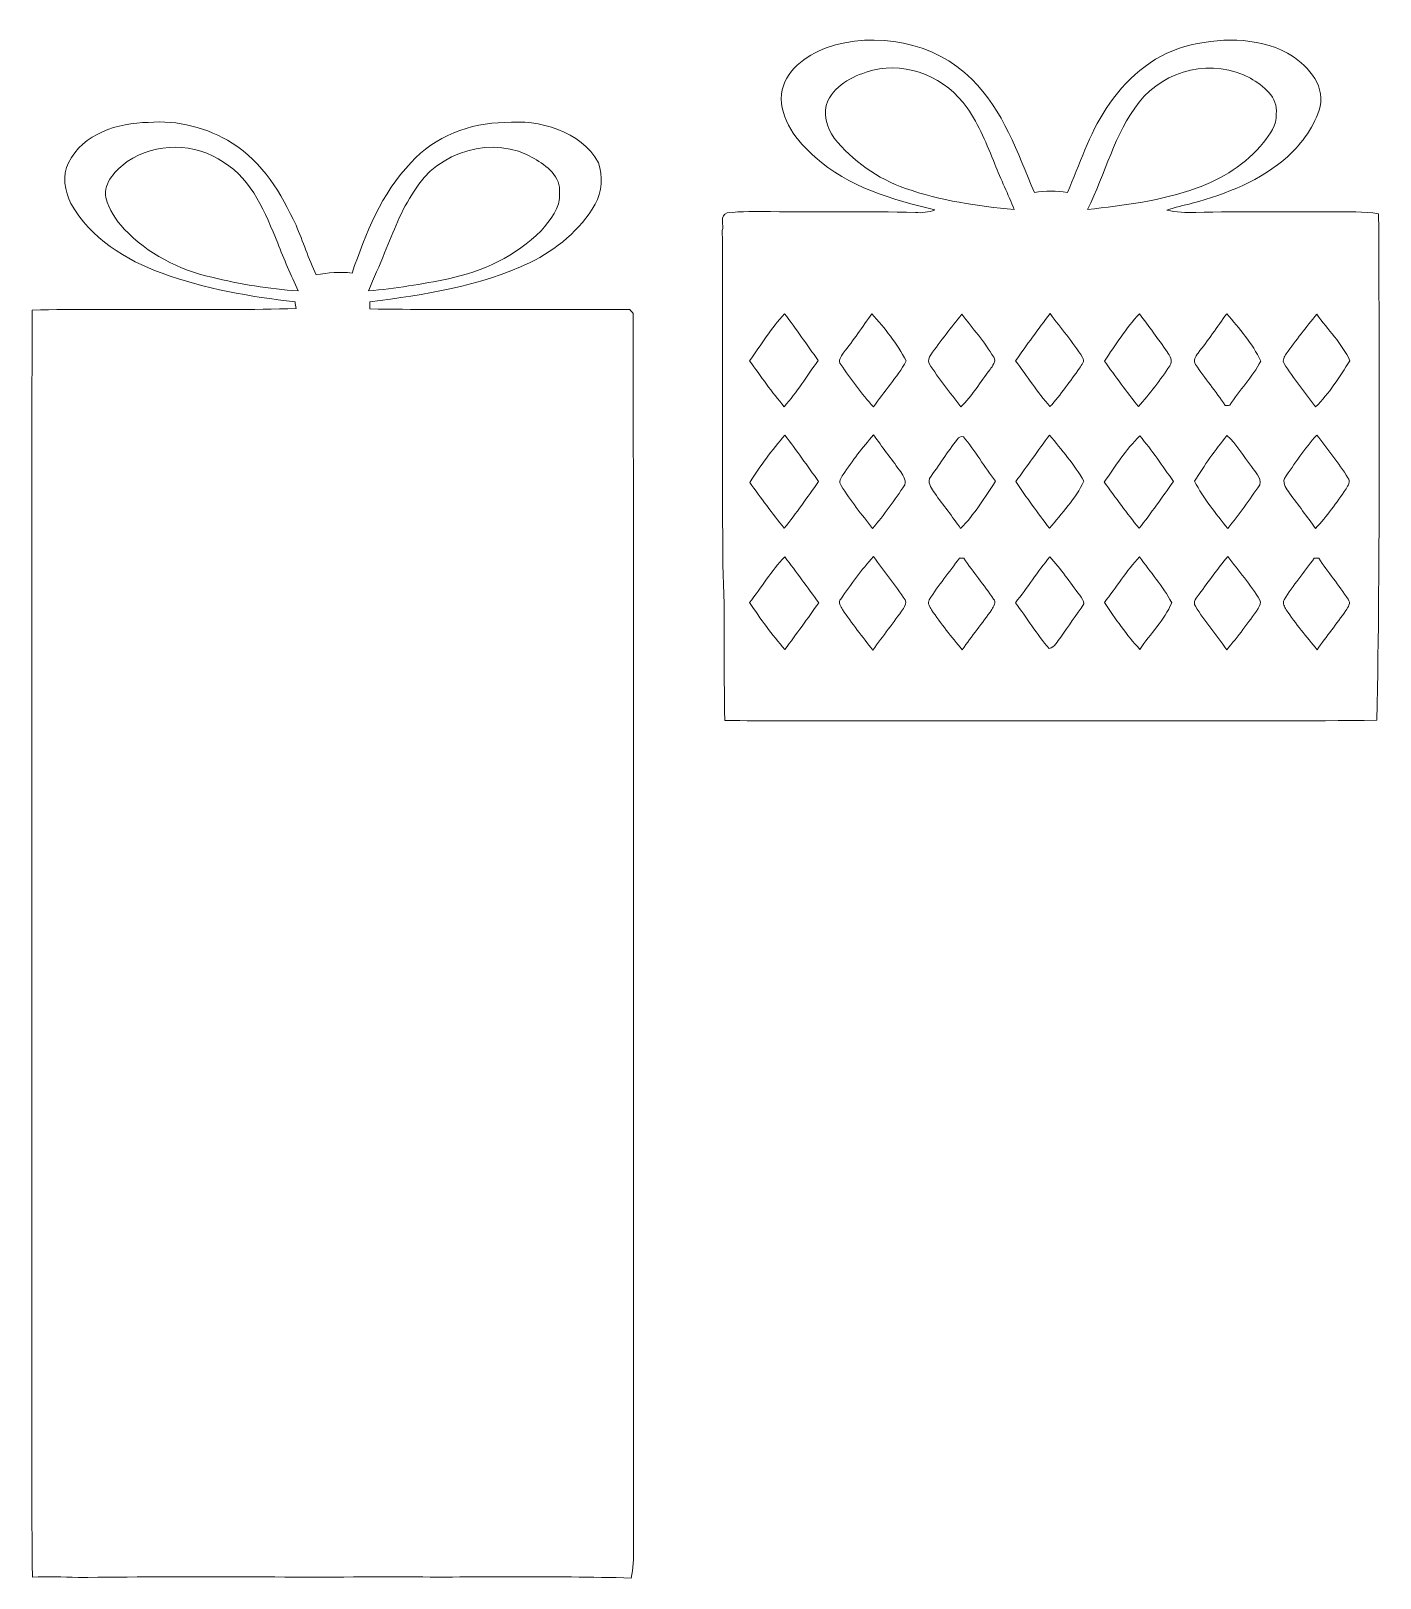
# Model space of a CAD drawing. Header units: centimetres. Extents: x -13.9 to 13.9, y -15.8 to 16.
import ezdxf

# ---------------------------------------------------------------- set-up
doc = ezdxf.new("R2010")
doc.units = ezdxf.units.CM
doc.header["$MEASUREMENT"] = 0
doc.layers.add('Layer 1', color=7, linetype='Continuous')

msp = doc.modelspace()

# ---------------------------------------------------------------- linework, layer by layer
at = {"layer": 'Layer 1', "color": 8, "lineweight": 9}
for points, knots in [([(2.48047, 15.6681), (3.49506, 16.01417), (4.71602, 15.79651), (5.47837, 15.01934), (5.47837, 15.01934), (6.12854, 14.38222), (6.42558, 13.50592), (6.76884, 12.68642), (6.76884, 12.68642), (6.99285, 12.72769), (7.22357, 12.72734), (7.44793, 12.68642), (7.44793, 12.68642), (7.70476, 13.26709), (7.88891, 13.88516), (8.24909, 14.41468), (8.24909, 14.41468), (8.62268, 15.00558), (9.1836, 15.50017), (9.86411, 15.6942), (9.86411, 15.6942), (10.55591, 15.87518), (11.32814, 15.90128), (11.97619, 15.55838), (11.97619, 15.55838), (12.35825, 15.33437), (12.74771, 14.94243), (12.64858, 14.45666), (12.64858, 14.45666), (12.53922, 14.05837), (12.28311, 13.71018), (11.9843, 13.43078), (11.9843, 13.43078), (11.42938, 12.9376), (10.72594, 12.65925), (10.01792, 12.46911), (10.01792, 12.46911), (9.84259, 12.42078), (9.66126, 12.39291), (9.49334, 12.32235), (9.49334, 12.32235), (9.68948, 12.2899), (9.88951, 12.26838), (10.08883, 12.27931), (10.08883, 12.27931), (11.02933, 12.30189), (11.97019, 12.28813), (12.91105, 12.29448), (12.91105, 12.29448), (13.22396, 12.28778), (13.54182, 12.30542), (13.85261, 12.25215), (13.85261, 12.25215), (13.87061, 8.77693), (13.8826, 5.30101), (13.81945, 1.8258), (13.81945, 1.8258), (10.98876, 1.79934), (8.15737, 1.82192), (5.32633, 1.81451), (5.32633, 1.81451), (3.68379, 1.8198), (2.04126, 1.80393), (0.39873, 1.82192), (0.39873, 1.82192), (0.3698, 2.88943), (0.41143, 3.95764), (0.35816, 5.02444), (0.35816, 5.02444), (0.34087, 7.31749), (0.36239, 9.61125), (0.34652, 11.90431), (0.34652, 11.90431), (0.38074, 12.00344), (0.2869, 12.22922), (0.44529, 12.26732), (0.44529, 12.26732), (0.74092, 12.3093), (1.04184, 12.29201), (1.33994, 12.29554), (1.33994, 12.29554), (2.33336, 12.28425), (3.32678, 12.30612), (4.31985, 12.27861), (4.31985, 12.27861), (4.45532, 12.26273), (4.59043, 12.28672), (4.71849, 12.32976), (4.71849, 12.32976), (3.84925, 12.5513), (2.93238, 12.79437), (2.2554, 13.41914), (2.2554, 13.41914), (1.88075, 13.74299), (1.52762, 14.19348), (1.56219, 14.7156), (1.56219, 14.7156), (1.62886, 15.19608), (2.06208, 15.49982), (2.48047, 15.6681), (2.48047, 15.6681), (2.48047, 15.6681), (2.48047, 15.6681), (2.48047, 15.6681)], [0, 0, 0, 0, 0.03703704, 0.03703704, 0.03703704, 0.03703704, 0.07407407, 0.07407407, 0.07407407, 0.07407407, 0.11111111, 0.11111111, 0.11111111, 0.11111111, 0.14814815, 0.14814815, 0.14814815, 0.14814815, 0.18518519, 0.18518519, 0.18518519, 0.18518519, 0.22222222, 0.22222222, 0.22222222, 0.22222222, 0.25925926, 0.25925926, 0.25925926, 0.25925926, 0.2962963, 0.2962963, 0.2962963, 0.2962963, 0.33333333, 0.33333333, 0.33333333, 0.33333333, 0.37037037, 0.37037037, 0.37037037, 0.37037037, 0.40740741, 0.40740741, 0.40740741, 0.40740741, 0.44444444, 0.44444444, 0.44444444, 0.44444444, 0.48148148, 0.48148148, 0.48148148, 0.48148148, 0.51851852, 0.51851852, 0.51851852, 0.51851852, 0.55555556, 0.55555556, 0.55555556, 0.55555556, 0.59259259, 0.59259259, 0.59259259, 0.59259259, 0.62962963, 0.62962963, 0.62962963, 0.62962963, 0.66666667, 0.66666667, 0.66666667, 0.66666667, 0.7037037, 0.7037037, 0.7037037, 0.7037037, 0.74074074, 0.74074074, 0.74074074, 0.74074074, 0.77777778, 0.77777778, 0.77777778, 0.77777778, 0.81481481, 0.81481481, 0.81481481, 0.81481481, 0.85185185, 0.85185185, 0.85185185, 0.85185185, 0.88888889, 0.88888889, 0.88888889, 0.88888889, 0.92592593, 0.92592593, 0.92592593, 0.92592593, 1, 1, 1, 1]), ([(3.4432, 15.20349), (3.07949, 15.11176), (2.69602, 14.92303), (2.51539, 14.5759), (2.51539, 14.5759), (2.40251, 14.32542), (2.4967, 14.02662), (2.64698, 13.81001), (2.64698, 13.81001), (3.02763, 13.33835), (3.54198, 12.97287), (4.11524, 12.77426), (4.11524, 12.77426), (4.83526, 12.52096), (5.59656, 12.40772), (6.35362, 12.33611), (6.35362, 12.33611), (6.23156, 12.65361), (6.07704, 12.9577), (5.95498, 13.2752), (5.95498, 13.2752), (5.79094, 13.67243), (5.63113, 14.07777), (5.38489, 14.43302), (5.38489, 14.43302), (4.96332, 15.03839), (4.17239, 15.39187), (3.4432, 15.20349), (3.4432, 15.20349), (3.4432, 15.20349), (3.4432, 15.20349), (3.4432, 15.20349)], [0, 0, 0, 0, 0.11111111, 0.11111111, 0.11111111, 0.11111111, 0.22222222, 0.22222222, 0.22222222, 0.22222222, 0.33333333, 0.33333333, 0.33333333, 0.33333333, 0.44444444, 0.44444444, 0.44444444, 0.44444444, 0.55555556, 0.55555556, 0.55555556, 0.55555556, 0.66666667, 0.66666667, 0.66666667, 0.66666667, 0.77777778, 0.77777778, 0.77777778, 0.77777778, 1, 1, 1, 1]), ([(8.92537, 14.54908), (8.41102, 13.89715), (8.22969, 13.07165), (7.86139, 12.3414), (7.86139, 12.3414), (8.61774, 12.41866), (9.37939, 12.52343), (10.10012, 12.77602), (10.10012, 12.77602), (10.63316, 12.96017), (11.12247, 13.28367), (11.48653, 13.71547), (11.48653, 13.71547), (11.61494, 13.88763), (11.75747, 14.07601), (11.74618, 14.3039), (11.74618, 14.3039), (11.79274, 14.65351), (11.47877, 14.88563), (11.21454, 15.0398), (11.21454, 15.0398), (10.46736, 15.46419), (9.44324, 15.22289), (8.92537, 14.54908), (8.92537, 14.54908), (8.92537, 14.54908), (8.92537, 14.54908), (8.92537, 14.54908)], [0, 0, 0, 0, 0.125, 0.125, 0.125, 0.125, 0.25, 0.25, 0.25, 0.25, 0.375, 0.375, 0.375, 0.375, 0.5, 0.5, 0.5, 0.5, 0.625, 0.625, 0.625, 0.625, 0.75, 0.75, 0.75, 0.75, 1, 1, 1, 1]), ([(-13.10949, 13.30201), (-12.8128, 13.8975), (-12.08996, 14.12928), (-11.46695, 14.12963), (-11.46695, 14.12963), (-10.863, 14.18502), (-10.25058, 14.02345), (-9.73869, 13.70524), (-9.73869, 13.70524), (-9.11534, 13.31613), (-8.72799, 12.66701), (-8.42707, 12.01614), (-8.42707, 12.01614), (-8.28313, 11.67712), (-8.16672, 11.32646), (-8.01255, 10.99132), (-8.01255, 10.99132), (-7.76984, 11.04142), (-7.52078, 11.06152), (-7.27384, 11.03083), (-7.27384, 11.03083), (-6.98844, 11.84328), (-6.67094, 12.67689), (-6.05887, 13.3059), (-6.05887, 13.3059), (-5.57204, 13.84282), (-4.84778, 14.12505), (-4.12918, 14.12928), (-4.12918, 14.12928), (-3.41621, 14.1949), (-2.57343, 13.96206), (-2.2016, 13.30201), (-2.2016, 13.30201), (-2.11234, 13.02544), (-2.12399, 12.70159), (-2.27251, 12.44618), (-2.27251, 12.44618), (-2.57554, 11.91525), (-3.06767, 11.51414), (-3.6113, 11.24708), (-3.6113, 11.24708), (-4.64282, 10.7599), (-5.78194, 10.57857), (-6.90483, 10.44205), (-6.90483, 10.44205), (-6.90518, 10.3923), (-6.90518, 10.34292), (-6.90554, 10.29317), (-6.90554, 10.29317), (-5.12366, 10.26354), (-3.34142, 10.29317), (-1.55919, 10.27765), (-1.55919, 10.27765), (-1.53555, 10.2526), (-1.51156, 10.2272), (-1.48722, 10.20216), (-1.48722, 10.20216), (-1.47946, 1.72667), (-1.48475, -6.74917), (-1.48017, -15.22502), (-1.48017, -15.22502), (-1.4844, -15.4254), (-1.47981, -15.63071), (-1.52956, -15.82756), (-1.52956, -15.82756), (-3.16362, -15.77782), (-4.79839, -15.81909), (-6.43281, -15.80146), (-6.43281, -15.80146), (-8.59287, -15.81733), (-10.75328, -15.7877), (-12.91334, -15.81557), (-12.91334, -15.81557), (-13.2259, -15.80639), (-13.53917, -15.79228), (-13.85173, -15.80992), (-13.85173, -15.80992), (-13.88207, -12.92208), (-13.85632, -10.03388), (-13.86478, -7.14604), (-13.86478, -7.14604), (-13.85949, -1.34073), (-13.87501, 4.46458), (-13.85702, 10.26989), (-13.85702, 10.26989), (-12.04727, 10.30834), (-10.23611, 10.24872), (-8.42671, 10.29988), (-8.42671, 10.29988), (-8.43342, 10.34609), (-8.44012, 10.3923), (-8.44718, 10.43816), (-8.44718, 10.43816), (-9.37251, 10.54611), (-10.30243, 10.70416), (-11.17979, 11.0273), (-11.17979, 11.0273), (-11.93262, 11.2933), (-12.65723, 11.75226), (-13.05974, 12.46135), (-13.05974, 12.46135), (-13.18498, 12.71852), (-13.24601, 13.03884), (-13.10949, 13.30201), (-13.10949, 13.30201), (-13.10949, 13.30201), (-13.10949, 13.30201), (-13.10949, 13.30201)], [0, 0, 0, 0, 0.03571429, 0.03571429, 0.03571429, 0.03571429, 0.07142857, 0.07142857, 0.07142857, 0.07142857, 0.10714286, 0.10714286, 0.10714286, 0.10714286, 0.14285714, 0.14285714, 0.14285714, 0.14285714, 0.17857143, 0.17857143, 0.17857143, 0.17857143, 0.21428571, 0.21428571, 0.21428571, 0.21428571, 0.25, 0.25, 0.25, 0.25, 0.28571429, 0.28571429, 0.28571429, 0.28571429, 0.32142857, 0.32142857, 0.32142857, 0.32142857, 0.35714286, 0.35714286, 0.35714286, 0.35714286, 0.39285714, 0.39285714, 0.39285714, 0.39285714, 0.42857143, 0.42857143, 0.42857143, 0.42857143, 0.46428571, 0.46428571, 0.46428571, 0.46428571, 0.5, 0.5, 0.5, 0.5, 0.53571429, 0.53571429, 0.53571429, 0.53571429, 0.57142857, 0.57142857, 0.57142857, 0.57142857, 0.60714286, 0.60714286, 0.60714286, 0.60714286, 0.64285714, 0.64285714, 0.64285714, 0.64285714, 0.67857143, 0.67857143, 0.67857143, 0.67857143, 0.71428571, 0.71428571, 0.71428571, 0.71428571, 0.75, 0.75, 0.75, 0.75, 0.78571429, 0.78571429, 0.78571429, 0.78571429, 0.82142857, 0.82142857, 0.82142857, 0.82142857, 0.85714286, 0.85714286, 0.85714286, 0.85714286, 0.89285714, 0.89285714, 0.89285714, 0.89285714, 0.92857143, 0.92857143, 0.92857143, 0.92857143, 1, 1, 1, 1]), ([(-11.89946, 13.3253), (-12.13123, 13.15455), (-12.39299, 12.90126), (-12.33831, 12.58341), (-12.33831, 12.58341), (-12.27764, 12.33717), (-12.13229, 12.12162), (-11.9619, 11.93747), (-11.9619, 11.93747), (-11.48353, 11.42735), (-10.8383, 11.09998), (-10.16203, 10.94475), (-10.16203, 10.94475), (-9.57783, 10.80364), (-8.98304, 10.69957), (-8.38226, 10.66535), (-8.38226, 10.66535), (-8.52514, 10.99167), (-8.67966, 11.31305), (-8.80066, 11.64819), (-8.80066, 11.64819), (-9.05995, 12.2652), (-9.31854, 12.9443), (-9.91685, 13.31048), (-9.91685, 13.31048), (-10.49223, 13.71653), (-11.31914, 13.72746), (-11.89946, 13.3253), (-11.89946, 13.3253), (-11.89946, 13.3253), (-11.89946, 13.3253), (-11.89946, 13.3253)], [0, 0, 0, 0, 0.11111111, 0.11111111, 0.11111111, 0.11111111, 0.22222222, 0.22222222, 0.22222222, 0.22222222, 0.33333333, 0.33333333, 0.33333333, 0.33333333, 0.44444444, 0.44444444, 0.44444444, 0.44444444, 0.55555556, 0.55555556, 0.55555556, 0.55555556, 0.66666667, 0.66666667, 0.66666667, 0.66666667, 0.77777778, 0.77777778, 0.77777778, 0.77777778, 1, 1, 1, 1]), ([(-5.99502, 12.71358), (-6.26489, 12.328), (-6.4187, 11.87926), (-6.60321, 11.45064), (-6.60321, 11.45064), (-6.70198, 11.18358), (-6.83674, 10.9317), (-6.93482, 10.66465), (-6.93482, 10.66465), (-6.38237, 10.71263), (-5.83309, 10.80082), (-5.29017, 10.91371), (-5.29017, 10.91371), (-4.58249, 11.06329), (-3.89705, 11.3829), (-3.38446, 11.90113), (-3.38446, 11.90113), (-3.20208, 12.12409), (-2.97771, 12.36927), (-3.00381, 12.68042), (-3.00381, 12.68042), (-2.96818, 13.01415), (-3.27404, 13.24063), (-3.52628, 13.38845), (-3.52628, 13.38845), (-4.34754, 13.8908), (-5.52618, 13.53802), (-5.99502, 12.71358)], [0, 0, 0, 0, 0.125, 0.125, 0.125, 0.125, 0.25, 0.25, 0.25, 0.25, 0.375, 0.375, 0.375, 0.375, 0.5, 0.5, 0.5, 0.5, 0.625, 0.625, 0.625, 0.625, 0.75, 0.75, 0.75, 0.75, 1, 1, 1, 1]), ([(1.62745, 10.19298), (1.35087, 9.89912), (1.14062, 9.55022), (0.90814, 9.22214), (0.90814, 9.22214), (1.14238, 8.90535), (1.36357, 8.57797), (1.62251, 8.28022), (1.62251, 8.28022), (1.88004, 8.57797), (2.08853, 8.91381), (2.3196, 9.23131), (2.3196, 9.23131), (2.08818, 9.55128), (1.86875, 9.88007), (1.62745, 10.19298), (1.62745, 10.19298), (1.62745, 10.19298), (1.62745, 10.19298), (1.62745, 10.19298)], [0, 0, 0, 0, 0.16666667, 0.16666667, 0.16666667, 0.16666667, 0.33333333, 0.33333333, 0.33333333, 0.33333333, 0.5, 0.5, 0.5, 0.5, 0.66666667, 0.66666667, 0.66666667, 0.66666667, 1, 1, 1, 1]), ([(2.83536, 9.38477), (2.79021, 9.31845), (2.71895, 9.22673), (2.78351, 9.14911), (2.78351, 9.14911), (2.99694, 8.85031), (3.20825, 8.54586), (3.45766, 8.27528), (3.45766, 8.27528), (3.67251, 8.59631), (3.94379, 8.88206), (4.12935, 9.22143), (4.12935, 9.22143), (3.94802, 9.58091), (3.68662, 9.89206), (3.42486, 10.1951), (3.42486, 10.1951), (3.23012, 9.92346), (3.0435, 9.64618), (2.83536, 9.38477), (2.83536, 9.38477), (2.83536, 9.38477), (2.83536, 9.38477), (2.83536, 9.38477)], [0, 0, 0, 0, 0.14285714, 0.14285714, 0.14285714, 0.14285714, 0.28571429, 0.28571429, 0.28571429, 0.28571429, 0.42857143, 0.42857143, 0.42857143, 0.42857143, 0.57142857, 0.57142857, 0.57142857, 0.57142857, 0.71428571, 0.71428571, 0.71428571, 0.71428571, 1, 1, 1, 1]), ([(6.3829, 9.22355), (6.61749, 8.90852), (6.83304, 8.57938), (7.08986, 8.28128), (7.08986, 8.28128), (7.31352, 8.52964), (7.50191, 8.80657), (7.70017, 9.07468), (7.70017, 9.07468), (7.73862, 9.14065), (7.81906, 9.21826), (7.76014, 9.29587), (7.76014, 9.29587), (7.56117, 9.61196), (7.31423, 9.8963), (7.09233, 10.19616), (7.09233, 10.19616), (6.84715, 9.87831), (6.61256, 9.55269), (6.3829, 9.22355), (6.3829, 9.22355), (6.3829, 9.22355), (6.3829, 9.22355), (6.3829, 9.22355)], [0, 0, 0, 0, 0.14285714, 0.14285714, 0.14285714, 0.14285714, 0.28571429, 0.28571429, 0.28571429, 0.28571429, 0.42857143, 0.42857143, 0.42857143, 0.42857143, 0.57142857, 0.57142857, 0.57142857, 0.57142857, 0.71428571, 0.71428571, 0.71428571, 0.71428571, 1, 1, 1, 1]), ([(8.9296, 10.19263), (8.65267, 9.89806), (8.44241, 9.54881), (8.20923, 9.22073), (8.20923, 9.22073), (8.43642, 8.90288), (8.66925, 8.58855), (8.9109, 8.28128), (8.9109, 8.28128), (9.13809, 8.55151), (9.36457, 8.82562), (9.55402, 9.12442), (9.55402, 9.12442), (9.62563, 9.21861), (9.56142, 9.32938), (9.50251, 9.41052), (9.50251, 9.41052), (9.31307, 9.67228), (9.12716, 9.93687), (8.9296, 10.19263), (8.9296, 10.19263), (8.9296, 10.19263), (8.9296, 10.19263), (8.9296, 10.19263)], [0, 0, 0, 0, 0.14285714, 0.14285714, 0.14285714, 0.14285714, 0.28571429, 0.28571429, 0.28571429, 0.28571429, 0.42857143, 0.42857143, 0.42857143, 0.42857143, 0.57142857, 0.57142857, 0.57142857, 0.57142857, 0.71428571, 0.71428571, 0.71428571, 0.71428571, 1, 1, 1, 1]), ([(10.13786, 9.38477), (10.09165, 9.31739), (10.02286, 9.22814), (10.08742, 9.14911), (10.08742, 9.14911), (10.27615, 8.85984), (10.50687, 8.59878), (10.69349, 8.30703), (10.69349, 8.30703), (10.71712, 8.30739), (10.7644, 8.30845), (10.78803, 8.3088), (10.78803, 8.3088), (10.99194, 8.61995), (11.25405, 8.89406), (11.43185, 9.22108), (11.43185, 9.22108), (11.25052, 9.58056), (10.98912, 9.89206), (10.72736, 10.1951), (10.72736, 10.1951), (10.53262, 9.92346), (10.346, 9.64618), (10.13786, 9.38477), (10.13786, 9.38477), (10.13786, 9.38477), (10.13786, 9.38477), (10.13786, 9.38477)], [0, 0, 0, 0, 0.125, 0.125, 0.125, 0.125, 0.25, 0.25, 0.25, 0.25, 0.375, 0.375, 0.375, 0.375, 0.5, 0.5, 0.5, 0.5, 0.625, 0.625, 0.625, 0.625, 0.75, 0.75, 0.75, 0.75, 1, 1, 1, 1]), ([(4.63594, 9.34879), (4.60384, 9.29658), (4.56574, 9.22849), (4.60419, 9.16922), (4.60419, 9.16922), (4.79646, 8.8549), (5.0367, 8.57409), (5.25224, 8.27564), (5.25224, 8.27564), (5.49213, 8.5), (5.65512, 8.78999), (5.85655, 9.04646), (5.85655, 9.04646), (5.90277, 9.12054), (5.99378, 9.20838), (5.93099, 9.29905), (5.93099, 9.29905), (5.74155, 9.61337), (5.49884, 9.89277), (5.27694, 10.18452), (5.27694, 10.18452), (5.0561, 9.91147), (4.83914, 9.63524), (4.63594, 9.34879), (4.63594, 9.34879), (4.63594, 9.34879), (4.63594, 9.34879), (4.63594, 9.34879)], [0, 0, 0, 0, 0.125, 0.125, 0.125, 0.125, 0.25, 0.25, 0.25, 0.25, 0.375, 0.375, 0.375, 0.375, 0.5, 0.5, 0.5, 0.5, 0.625, 0.625, 0.625, 0.625, 0.75, 0.75, 0.75, 0.75, 1, 1, 1, 1]), ([(11.9522, 9.3696), (11.91445, 9.31245), (11.86542, 9.23731), (11.90599, 9.16887), (11.90599, 9.16887), (12.10284, 8.85807), (12.33884, 8.57373), (12.55439, 8.27564), (12.55439, 8.27564), (12.83591, 8.55257), (13.04934, 8.89406), (13.26101, 9.22355), (13.26101, 9.22355), (13.10331, 9.58374), (12.80275, 9.8649), (12.57944, 10.18452), (12.57944, 10.18452), (12.36354, 9.91817), (12.15258, 9.64759), (11.9522, 9.3696), (11.9522, 9.3696), (11.9522, 9.3696), (11.9522, 9.3696), (11.9522, 9.3696)], [0, 0, 0, 0, 0.14285714, 0.14285714, 0.14285714, 0.14285714, 0.28571429, 0.28571429, 0.28571429, 0.28571429, 0.42857143, 0.42857143, 0.42857143, 0.42857143, 0.57142857, 0.57142857, 0.57142857, 0.57142857, 0.71428571, 0.71428571, 0.71428571, 0.71428571, 1, 1, 1, 1]), ([(0.9099, 6.722), (1.14027, 6.40168), (1.37345, 6.08348), (1.62251, 5.77726), (1.62251, 5.77726), (1.86911, 6.08947), (2.097, 6.41615), (2.32595, 6.74141), (2.32595, 6.74141), (2.09735, 7.06067), (1.87475, 7.38452), (1.63345, 7.69461), (1.63345, 7.69461), (1.36746, 7.38981), (1.12616, 7.06385), (0.9099, 6.722), (0.9099, 6.722), (0.9099, 6.722), (0.9099, 6.722), (0.9099, 6.722)], [0, 0, 0, 0, 0.16666667, 0.16666667, 0.16666667, 0.16666667, 0.33333333, 0.33333333, 0.33333333, 0.33333333, 0.5, 0.5, 0.5, 0.5, 0.66666667, 0.66666667, 0.66666667, 0.66666667, 1, 1, 1, 1]), ([(2.83148, 6.88252), (2.78809, 6.8169), (2.73412, 6.73012), (2.79268, 6.65603), (2.79268, 6.65603), (2.98565, 6.347), (3.21601, 6.06337), (3.43614, 5.77374), (3.43614, 5.77374), (3.68168, 6.05384), (3.89017, 6.36429), (4.10219, 6.66944), (4.10219, 6.66944), (4.13359, 6.78974), (4.05633, 6.88358), (3.99494, 6.97318), (3.99494, 6.97318), (3.81538, 7.21413), (3.6337, 7.45331), (3.45978, 7.69814), (3.45978, 7.69814), (3.22659, 7.44555), (3.02657, 7.16474), (2.83148, 6.88252), (2.83148, 6.88252), (2.83148, 6.88252), (2.83148, 6.88252), (2.83148, 6.88252)], [0, 0, 0, 0, 0.125, 0.125, 0.125, 0.125, 0.25, 0.25, 0.25, 0.25, 0.375, 0.375, 0.375, 0.375, 0.5, 0.5, 0.5, 0.5, 0.625, 0.625, 0.625, 0.625, 0.75, 0.75, 0.75, 0.75, 1, 1, 1, 1]), ([(5.17922, 7.60783), (4.97919, 7.34677), (4.79857, 7.07161), (4.61125, 6.80138), (4.61125, 6.80138), (4.57773, 6.68179), (4.65676, 6.5876), (4.71743, 6.49834), (4.71743, 6.49834), (4.89629, 6.2581), (5.07797, 6.01962), (5.25048, 5.77444), (5.25048, 5.77444), (5.53658, 6.05984), (5.74261, 6.41262), (5.96768, 6.74493), (5.96768, 6.74493), (5.74119, 7.04444), (5.54858, 7.369), (5.30939, 7.65863), (5.30939, 7.65863), (5.25648, 7.67627), (5.2085, 7.65193), (5.17922, 7.60783), (5.17922, 7.60783), (5.17922, 7.60783), (5.17922, 7.60783), (5.17922, 7.60783)], [0, 0, 0, 0, 0.125, 0.125, 0.125, 0.125, 0.25, 0.25, 0.25, 0.25, 0.375, 0.375, 0.375, 0.375, 0.5, 0.5, 0.5, 0.5, 0.625, 0.625, 0.625, 0.625, 0.75, 0.75, 0.75, 0.75, 1, 1, 1, 1]), ([(7.07752, 7.69461), (6.84468, 7.37852), (6.61961, 7.05679), (6.38572, 6.74105), (6.38572, 6.74105), (6.60444, 6.41156), (6.84116, 6.09406), (7.07822, 5.77726), (7.07822, 5.77726), (7.32693, 6.08771), (7.62115, 6.38933), (7.78766, 6.74881), (7.78766, 6.74881), (7.58975, 7.0903), (7.33152, 7.39369), (7.07752, 7.69461), (7.07752, 7.69461), (7.07752, 7.69461), (7.07752, 7.69461), (7.07752, 7.69461)], [0, 0, 0, 0, 0.16666667, 0.16666667, 0.16666667, 0.16666667, 0.33333333, 0.33333333, 0.33333333, 0.33333333, 0.5, 0.5, 0.5, 0.5, 0.66666667, 0.66666667, 0.66666667, 0.66666667, 1, 1, 1, 1]), ([(8.2057, 6.72835), (8.43959, 6.40733), (8.67384, 6.08595), (8.92501, 5.77726), (8.92501, 5.77726), (9.17196, 6.08983), (9.40021, 6.41685), (9.62951, 6.74246), (9.62951, 6.74246), (9.40761, 7.06102), (9.18783, 7.3817), (8.93912, 7.6798), (8.93912, 7.6798), (8.65267, 7.39757), (8.43254, 7.0582), (8.2057, 6.72835), (8.2057, 6.72835), (8.2057, 6.72835), (8.2057, 6.72835), (8.2057, 6.72835)], [0, 0, 0, 0, 0.16666667, 0.16666667, 0.16666667, 0.16666667, 0.33333333, 0.33333333, 0.33333333, 0.33333333, 0.5, 0.5, 0.5, 0.5, 0.66666667, 0.66666667, 0.66666667, 0.66666667, 1, 1, 1, 1]), ([(10.06519, 6.74564), (10.25322, 6.39568), (10.50087, 6.0803), (10.74993, 5.77162), (10.74993, 5.77162), (10.97959, 6.06231), (11.19514, 6.36393), (11.40504, 6.66909), (11.40504, 6.66909), (11.44385, 6.82713), (11.30944, 6.93438), (11.23641, 7.0515), (11.23641, 7.0515), (11.06285, 7.25717), (10.94008, 7.51152), (10.73159, 7.68509), (10.73159, 7.68509), (10.48535, 7.39052), (10.26769, 7.07161), (10.06519, 6.74564), (10.06519, 6.74564), (10.06519, 6.74564), (10.06519, 6.74564), (10.06519, 6.74564)], [0, 0, 0, 0, 0.14285714, 0.14285714, 0.14285714, 0.14285714, 0.28571429, 0.28571429, 0.28571429, 0.28571429, 0.42857143, 0.42857143, 0.42857143, 0.42857143, 0.57142857, 0.57142857, 0.57142857, 0.57142857, 0.71428571, 0.71428571, 0.71428571, 0.71428571, 1, 1, 1, 1]), ([(11.91269, 6.80208), (11.88023, 6.68214), (11.9589, 6.58795), (12.01993, 6.49834), (12.01993, 6.49834), (12.19914, 6.2574), (12.38118, 6.01821), (12.5551, 5.77338), (12.5551, 5.77338), (12.78793, 6.02597), (12.98796, 6.30678), (13.18339, 6.58901), (13.18339, 6.58901), (13.22643, 6.65462), (13.28041, 6.74141), (13.2222, 6.81549), (13.2222, 6.81549), (13.02923, 7.12452), (12.79851, 7.40816), (12.57873, 7.69779), (12.57873, 7.69779), (12.33285, 7.41803), (12.12436, 7.10759), (11.91269, 6.80208), (11.91269, 6.80208), (11.91269, 6.80208), (11.91269, 6.80208), (11.91269, 6.80208)], [0, 0, 0, 0, 0.125, 0.125, 0.125, 0.125, 0.25, 0.25, 0.25, 0.25, 0.375, 0.375, 0.375, 0.375, 0.5, 0.5, 0.5, 0.5, 0.625, 0.625, 0.625, 0.625, 0.75, 0.75, 0.75, 0.75, 1, 1, 1, 1]), ([(0.90532, 4.24974), (1.1318, 3.91601), (1.36534, 3.58475), (1.63627, 3.28454), (1.63627, 3.28454), (1.86946, 3.60451), (2.10511, 3.92236), (2.33089, 4.24727), (2.33089, 4.24727), (2.09735, 4.56124), (1.86875, 4.87874), (1.63239, 5.19024), (1.63239, 5.19024), (1.35511, 4.9059), (1.15261, 4.55912), (0.90532, 4.24974), (0.90532, 4.24974), (0.90532, 4.24974), (0.90532, 4.24974), (0.90532, 4.24974)], [0, 0, 0, 0, 0.16666667, 0.16666667, 0.16666667, 0.16666667, 0.33333333, 0.33333333, 0.33333333, 0.33333333, 0.5, 0.5, 0.5, 0.5, 0.66666667, 0.66666667, 0.66666667, 0.66666667, 1, 1, 1, 1]), ([(2.78315, 4.32241), (2.7253, 4.25503), (2.78104, 4.16895), (2.81843, 4.10651), (2.81843, 4.10651), (3.01493, 3.8197), (3.22871, 3.54489), (3.44461, 3.27219), (3.44461, 3.27219), (3.65028, 3.56076), (3.87324, 3.83663), (4.0722, 4.12979), (4.0722, 4.12979), (4.10113, 4.17989), (4.14311, 4.24515), (4.10924, 4.3023), (4.10924, 4.3023), (3.9064, 4.61063), (3.66898, 4.89391), (3.45766, 5.19624), (3.45766, 5.19624), (3.20825, 4.92601), (2.99729, 4.62121), (2.78315, 4.32241), (2.78315, 4.32241), (2.78315, 4.32241), (2.78315, 4.32241), (2.78315, 4.32241)], [0, 0, 0, 0, 0.125, 0.125, 0.125, 0.125, 0.25, 0.25, 0.25, 0.25, 0.375, 0.375, 0.375, 0.375, 0.5, 0.5, 0.5, 0.5, 0.625, 0.625, 0.625, 0.625, 0.75, 0.75, 0.75, 0.75, 1, 1, 1, 1]), ([(5.22684, 5.16449), (5.02047, 4.87662), (4.78975, 4.60534), (4.60419, 4.3023), (4.60419, 4.3023), (4.56468, 4.23421), (4.61724, 4.16119), (4.65005, 4.10192), (4.65005, 4.10192), (4.84443, 3.81511), (5.06104, 3.54418), (5.28399, 3.2796), (5.28399, 3.2796), (5.48296, 3.55865), (5.69604, 3.82711), (5.89395, 4.10686), (5.89395, 4.10686), (5.93134, 4.16895), (5.98849, 4.25609), (5.92958, 4.32276), (5.92958, 4.32276), (5.73237, 4.6071), (5.51083, 4.87345), (5.31786, 5.16061), (5.31786, 5.16061), (5.29528, 5.16167), (5.24942, 5.16343), (5.22684, 5.16449), (5.22684, 5.16449), (5.22684, 5.16449), (5.22684, 5.16449), (5.22684, 5.16449)], [0, 0, 0, 0, 0.11111111, 0.11111111, 0.11111111, 0.11111111, 0.22222222, 0.22222222, 0.22222222, 0.22222222, 0.33333333, 0.33333333, 0.33333333, 0.33333333, 0.44444444, 0.44444444, 0.44444444, 0.44444444, 0.55555556, 0.55555556, 0.55555556, 0.55555556, 0.66666667, 0.66666667, 0.66666667, 0.66666667, 0.77777778, 0.77777778, 0.77777778, 0.77777778, 1, 1, 1, 1]), ([(6.37796, 4.24445), (6.6122, 3.93259), (6.81787, 3.5978), (7.07293, 3.30182), (7.07293, 3.30182), (7.18547, 3.33604), (7.24262, 3.4514), (7.30964, 3.53713), (7.30964, 3.53713), (7.46698, 3.76643), (7.63102, 3.99186), (7.78907, 4.22081), (7.78907, 4.22081), (7.77954, 4.28819), (7.74039, 4.34605), (7.70229, 4.40002), (7.70229, 4.40002), (7.50085, 4.66601), (7.31282, 4.94224), (7.08845, 5.18989), (7.08845, 5.18989), (6.83128, 4.89038), (6.62667, 4.55066), (6.37796, 4.24445), (6.37796, 4.24445), (6.37796, 4.24445), (6.37796, 4.24445), (6.37796, 4.24445)], [0, 0, 0, 0, 0.125, 0.125, 0.125, 0.125, 0.25, 0.25, 0.25, 0.25, 0.375, 0.375, 0.375, 0.375, 0.5, 0.5, 0.5, 0.5, 0.625, 0.625, 0.625, 0.625, 0.75, 0.75, 0.75, 0.75, 1, 1, 1, 1]), ([(8.20852, 4.2508), (8.43183, 3.9146), (8.66784, 3.58581), (8.93807, 3.28524), (8.93807, 3.28524), (9.15256, 3.60698), (9.44677, 3.88814), (9.59459, 4.24691), (9.59459, 4.24691), (9.41079, 4.58629), (9.15467, 4.87803), (8.93136, 5.19095), (8.93136, 5.19095), (8.66255, 4.90026), (8.45335, 4.56089), (8.20852, 4.2508), (8.20852, 4.2508), (8.20852, 4.2508), (8.20852, 4.2508), (8.20852, 4.2508)], [0, 0, 0, 0, 0.16666667, 0.16666667, 0.16666667, 0.16666667, 0.33333333, 0.33333333, 0.33333333, 0.33333333, 0.5, 0.5, 0.5, 0.5, 0.66666667, 0.66666667, 0.66666667, 0.66666667, 1, 1, 1, 1]), ([(10.15832, 4.42507), (10.1107, 4.35169), (10.02039, 4.26314), (10.08389, 4.17248), (10.08389, 4.17248), (10.27509, 3.85851), (10.51851, 3.57875), (10.72947, 3.27783), (10.72947, 3.27783), (10.9556, 3.553), (11.17468, 3.83487), (11.3747, 4.12979), (11.3747, 4.12979), (11.40398, 4.18059), (11.44843, 4.24409), (11.40998, 4.30195), (11.40998, 4.30195), (11.21348, 4.61733), (10.97571, 4.90414), (10.74746, 5.19624), (10.74746, 5.19624), (10.53615, 4.95071), (10.35764, 4.67977), (10.15832, 4.42507), (10.15832, 4.42507), (10.15832, 4.42507), (10.15832, 4.42507), (10.15832, 4.42507)], [0, 0, 0, 0, 0.125, 0.125, 0.125, 0.125, 0.25, 0.25, 0.25, 0.25, 0.375, 0.375, 0.375, 0.375, 0.5, 0.5, 0.5, 0.5, 0.625, 0.625, 0.625, 0.625, 0.75, 0.75, 0.75, 0.75, 1, 1, 1, 1]), ([(12.52934, 5.16449), (12.32262, 4.87627), (12.0919, 4.60534), (11.90669, 4.3023), (11.90669, 4.3023), (11.86753, 4.23421), (11.9201, 4.16119), (11.95255, 4.10192), (11.95255, 4.10192), (12.14446, 3.8137), (12.36354, 3.54418), (12.58649, 3.2796), (12.58649, 3.2796), (12.78087, 3.55124), (12.9869, 3.81406), (13.18163, 4.08499), (13.18163, 4.08499), (13.22573, 4.15202), (13.28746, 4.24021), (13.22573, 4.31641), (13.22573, 4.31641), (13.03664, 4.6064), (12.81157, 4.87168), (12.62071, 5.16061), (12.62071, 5.16061), (12.59778, 5.16167), (12.55227, 5.16343), (12.52934, 5.16449)], [0, 0, 0, 0, 0.125, 0.125, 0.125, 0.125, 0.25, 0.25, 0.25, 0.25, 0.375, 0.375, 0.375, 0.375, 0.5, 0.5, 0.5, 0.5, 0.625, 0.625, 0.625, 0.625, 0.75, 0.75, 0.75, 0.75, 1, 1, 1, 1])]:
    msp.add_open_spline(points, degree=3, knots=knots, dxfattribs=at)

doc.saveas('drawing.dxf')
